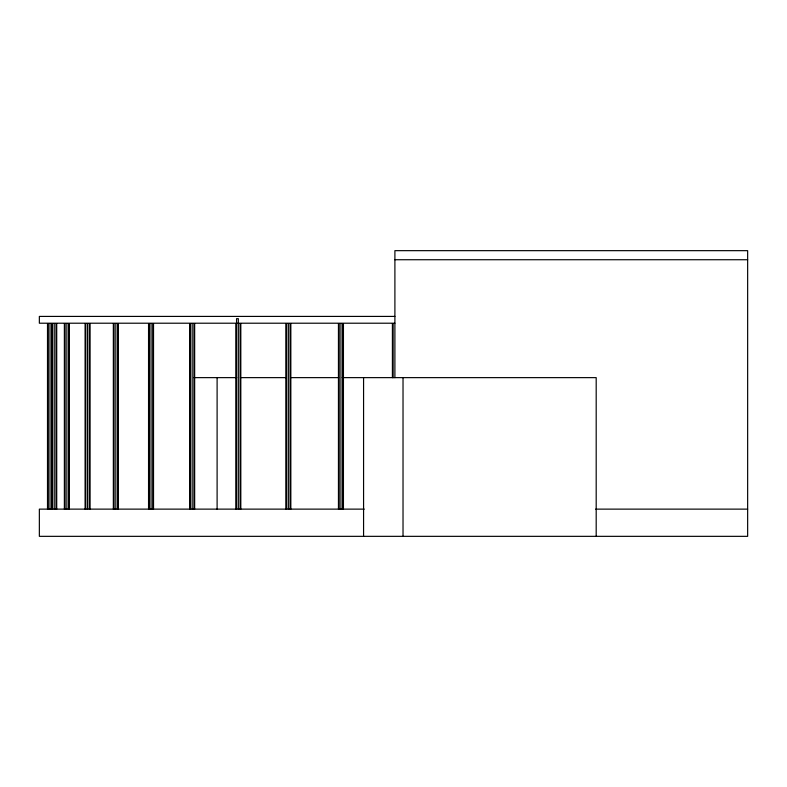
<?xml version="1.0" encoding="UTF-8"?>
<svg xmlns="http://www.w3.org/2000/svg" width="787" height="787" viewBox="0 0 787 787"><rect width="100%" height="100%" fill="white"/><g stroke="black" fill="none" stroke-linecap="round" stroke-linejoin="round"><path stroke-width="1.18" d="M394.897 259.73L747.65 259.73M394.897 316.413L39.35 316.413L39.35 323.211L394.897 323.211M193.838 377.632L236.769 377.632M240.419 377.632L285.947 377.632M290.678 377.632L338.617 377.632M342.158 377.632L596.192 377.632L596.192 536.341M364.312 509.13L39.35 509.13L39.35 536.341L747.65 536.341L747.65 250.66L394.897 250.66L394.897 377.671M595.651 509.13L747.65 509.13M403.023 377.632L403.023 536.341M393.136 323.595L393.136 377.662M392.408 323.595L392.408 377.662M363.574 377.632L363.574 536.341M343.437 323.595L343.437 509.13M342.709 323.595L342.709 509.13M340.938 323.595L340.938 509.13M339.167 323.595L339.167 509.13M338.449 323.595L338.449 509.13M290.836 323.595L290.836 509.13M290.059 323.595L290.059 509.13M288.347 323.595L288.347 509.13M286.576 323.595L286.576 509.13M285.838 323.595L285.838 509.13M240.812 323.595L240.812 509.13M240.094 323.595L240.094 509.13M238.323 509.13L238.323 318.676L236.553 318.676L236.553 509.13M235.834 323.595L235.834 509.13M217.104 377.632L217.104 509.484M194.655 323.595L194.655 509.13M193.936 323.595L193.936 509.13M192.156 323.595L192.156 509.13M190.385 323.595L190.385 509.13M189.667 323.595L189.667 509.13M153.524 323.595L153.524 509.13M152.757 323.595L152.757 509.13M151.035 323.595L151.035 509.13M149.264 323.595L149.264 509.13M148.546 323.595L148.546 509.13M118.345 323.595L118.345 509.13M117.607 323.595L117.607 509.13M115.846 323.595L115.846 509.13M114.076 323.595L114.076 509.13M113.348 323.595L113.348 509.13M90.092 323.595L90.092 509.13M89.354 323.595L89.354 509.13M87.593 323.595L87.593 509.13M85.822 323.595L85.822 509.13M85.094 323.595L85.094 509.13M69.364 323.595L69.364 509.13M68.646 323.595L68.646 509.13M66.875 323.595L66.875 509.13M65.105 323.595L65.105 509.13M64.377 323.595L64.377 509.13M56.713 323.595L56.713 509.13M55.985 323.595L55.985 509.13M54.214 323.595L54.214 509.13M52.444 323.595L52.444 509.13M51.726 323.595L51.726 509.13M50.004 323.595L50.004 509.13M48.233 323.595L48.233 509.13M47.505 323.595L47.505 509.13"/></g></svg>
